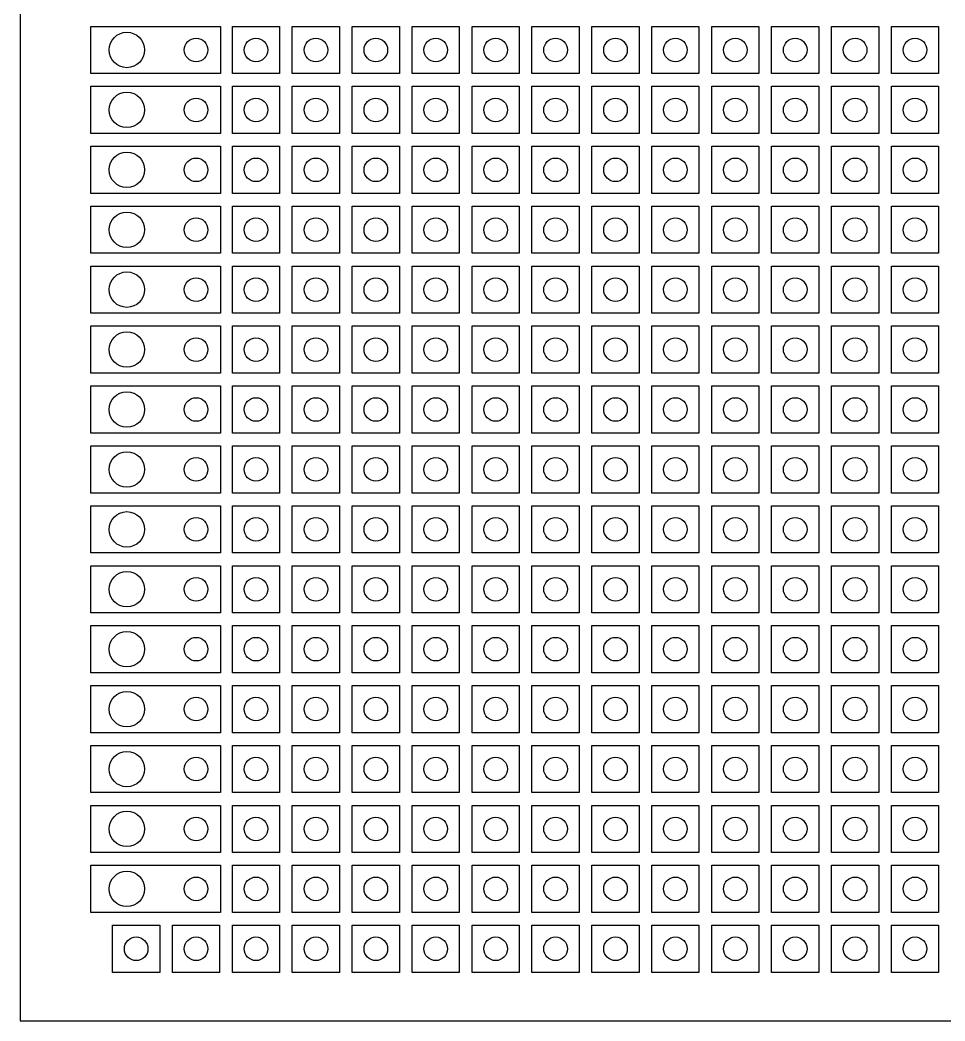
# Model space of a CAD drawing. Header units: millimetres. Extents: x 0 to 526, y 0 to 196.
# Drawn here: x 0 to 39.21, y 0 to 42.43 of the extents above; entities that cross this region are included whole.
import ezdxf

# ---------------------------------------------------------------- set-up
doc = ezdxf.new("R2010")
doc.units = ezdxf.units.MM

msp = doc.modelspace()

# ---------------------------------------------------------------- linework, layer by layer
for points in [[(0, 0), (0, 0), (160, 0), (160, 0), (160, 100), (160, 100), (0, 100), (0, 100)], [(8.5, 40.16), (8.5, 40.16), (3, 40.16), (3, 40.16), (3, 42.16), (3, 42.16), (8.5, 42.16), (8.5, 42.16)], [(11.004, 40.16), (11.004, 40.16), (9.004, 40.16), (9.004, 40.16), (9.004, 42.16), (9.004, 42.16), (11.004, 42.16), (11.004, 42.16)], [(13.544, 40.16), (13.544, 40.16), (11.544, 40.16), (11.544, 40.16), (11.544, 42.16), (11.544, 42.16), (13.544, 42.16), (13.544, 42.16)], [(16.084, 40.16), (16.084, 40.16), (14.084, 40.16), (14.084, 40.16), (14.084, 42.16), (14.084, 42.16), (16.084, 42.16), (16.084, 42.16)], [(18.624, 40.16), (18.624, 40.16), (16.624, 40.16), (16.624, 40.16), (16.624, 42.16), (16.624, 42.16), (18.624, 42.16), (18.624, 42.16)], [(21.164, 40.16), (21.164, 40.16), (19.164, 40.16), (19.164, 40.16), (19.164, 42.16), (19.164, 42.16), (21.164, 42.16), (21.164, 42.16)], [(23.704, 40.16), (23.704, 40.16), (21.704, 40.16), (21.704, 40.16), (21.704, 42.16), (21.704, 42.16), (23.704, 42.16), (23.704, 42.16)], [(26.244, 40.16), (26.244, 40.16), (24.244, 40.16), (24.244, 40.16), (24.244, 42.16), (24.244, 42.16), (26.244, 42.16), (26.244, 42.16)], [(28.784, 40.16), (28.784, 40.16), (26.784, 40.16), (26.784, 40.16), (26.784, 42.16), (26.784, 42.16), (28.784, 42.16), (28.784, 42.16)], [(31.324, 40.16), (31.324, 40.16), (29.324, 40.16), (29.324, 40.16), (29.324, 42.16), (29.324, 42.16), (31.324, 42.16), (31.324, 42.16)], [(33.864, 40.16), (33.864, 40.16), (31.864, 40.16), (31.864, 40.16), (31.864, 42.16), (31.864, 42.16), (33.864, 42.16), (33.864, 42.16)], [(36.404, 40.16), (36.404, 40.16), (34.404, 40.16), (34.404, 40.16), (34.404, 42.16), (34.404, 42.16), (36.404, 42.16), (36.404, 42.16)], [(38.944, 40.16), (38.944, 40.16), (36.944, 40.16), (36.944, 40.16), (36.944, 42.16), (36.944, 42.16), (38.944, 42.16), (38.944, 42.16)], [(8.5, 37.62), (8.5, 37.62), (3, 37.62), (3, 37.62), (3, 39.62), (3, 39.62), (8.5, 39.62), (8.5, 39.62)], [(11.004, 37.62), (11.004, 37.62), (9.004, 37.62), (9.004, 37.62), (9.004, 39.62), (9.004, 39.62), (11.004, 39.62), (11.004, 39.62)], [(13.544, 37.62), (13.544, 37.62), (11.544, 37.62), (11.544, 37.62), (11.544, 39.62), (11.544, 39.62), (13.544, 39.62), (13.544, 39.62)], [(16.084, 37.62), (16.084, 37.62), (14.084, 37.62), (14.084, 37.62), (14.084, 39.62), (14.084, 39.62), (16.084, 39.62), (16.084, 39.62)], [(18.624, 37.62), (18.624, 37.62), (16.624, 37.62), (16.624, 37.62), (16.624, 39.62), (16.624, 39.62), (18.624, 39.62), (18.624, 39.62)], [(21.164, 37.62), (21.164, 37.62), (19.164, 37.62), (19.164, 37.62), (19.164, 39.62), (19.164, 39.62), (21.164, 39.62), (21.164, 39.62)], [(23.704, 37.62), (23.704, 37.62), (21.704, 37.62), (21.704, 37.62), (21.704, 39.62), (21.704, 39.62), (23.704, 39.62), (23.704, 39.62)], [(26.244, 37.62), (26.244, 37.62), (24.244, 37.62), (24.244, 37.62), (24.244, 39.62), (24.244, 39.62), (26.244, 39.62), (26.244, 39.62)], [(28.784, 37.62), (28.784, 37.62), (26.784, 37.62), (26.784, 37.62), (26.784, 39.62), (26.784, 39.62), (28.784, 39.62), (28.784, 39.62)], [(31.324, 37.62), (31.324, 37.62), (29.324, 37.62), (29.324, 37.62), (29.324, 39.62), (29.324, 39.62), (31.324, 39.62), (31.324, 39.62)], [(33.864, 37.62), (33.864, 37.62), (31.864, 37.62), (31.864, 37.62), (31.864, 39.62), (31.864, 39.62), (33.864, 39.62), (33.864, 39.62)], [(36.404, 37.62), (36.404, 37.62), (34.404, 37.62), (34.404, 37.62), (34.404, 39.62), (34.404, 39.62), (36.404, 39.62), (36.404, 39.62)], [(38.944, 37.62), (38.944, 37.62), (36.944, 37.62), (36.944, 37.62), (36.944, 39.62), (36.944, 39.62), (38.944, 39.62), (38.944, 39.62)], [(8.5, 35.08), (8.5, 35.08), (3, 35.08), (3, 35.08), (3, 37.08), (3, 37.08), (8.5, 37.08), (8.5, 37.08)], [(11.004, 35.08), (11.004, 35.08), (9.004, 35.08), (9.004, 35.08), (9.004, 37.08), (9.004, 37.08), (11.004, 37.08), (11.004, 37.08)], [(13.544, 35.08), (13.544, 35.08), (11.544, 35.08), (11.544, 35.08), (11.544, 37.08), (11.544, 37.08), (13.544, 37.08), (13.544, 37.08)], [(16.084, 35.08), (16.084, 35.08), (14.084, 35.08), (14.084, 35.08), (14.084, 37.08), (14.084, 37.08), (16.084, 37.08), (16.084, 37.08)], [(18.624, 35.08), (18.624, 35.08), (16.624, 35.08), (16.624, 35.08), (16.624, 37.08), (16.624, 37.08), (18.624, 37.08), (18.624, 37.08)], [(21.164, 35.08), (21.164, 35.08), (19.164, 35.08), (19.164, 35.08), (19.164, 37.08), (19.164, 37.08), (21.164, 37.08), (21.164, 37.08)], [(23.704, 35.08), (23.704, 35.08), (21.704, 35.08), (21.704, 35.08), (21.704, 37.08), (21.704, 37.08), (23.704, 37.08), (23.704, 37.08)], [(26.244, 35.08), (26.244, 35.08), (24.244, 35.08), (24.244, 35.08), (24.244, 37.08), (24.244, 37.08), (26.244, 37.08), (26.244, 37.08)], [(28.784, 35.08), (28.784, 35.08), (26.784, 35.08), (26.784, 35.08), (26.784, 37.08), (26.784, 37.08), (28.784, 37.08), (28.784, 37.08)], [(31.324, 35.08), (31.324, 35.08), (29.324, 35.08), (29.324, 35.08), (29.324, 37.08), (29.324, 37.08), (31.324, 37.08), (31.324, 37.08)], [(33.864, 35.08), (33.864, 35.08), (31.864, 35.08), (31.864, 35.08), (31.864, 37.08), (31.864, 37.08), (33.864, 37.08), (33.864, 37.08)], [(36.404, 35.08), (36.404, 35.08), (34.404, 35.08), (34.404, 35.08), (34.404, 37.08), (34.404, 37.08), (36.404, 37.08), (36.404, 37.08)], [(38.944, 35.08), (38.944, 35.08), (36.944, 35.08), (36.944, 35.08), (36.944, 37.08), (36.944, 37.08), (38.944, 37.08), (38.944, 37.08)], [(8.5, 32.54), (8.5, 32.54), (3, 32.54), (3, 32.54), (3, 34.54), (3, 34.54), (8.5, 34.54), (8.5, 34.54)], [(11.004, 32.54), (11.004, 32.54), (9.004, 32.54), (9.004, 32.54), (9.004, 34.54), (9.004, 34.54), (11.004, 34.54), (11.004, 34.54)], [(13.544, 32.54), (13.544, 32.54), (11.544, 32.54), (11.544, 32.54), (11.544, 34.54), (11.544, 34.54), (13.544, 34.54), (13.544, 34.54)], [(16.084, 32.54), (16.084, 32.54), (14.084, 32.54), (14.084, 32.54), (14.084, 34.54), (14.084, 34.54), (16.084, 34.54), (16.084, 34.54)], [(18.624, 32.54), (18.624, 32.54), (16.624, 32.54), (16.624, 32.54), (16.624, 34.54), (16.624, 34.54), (18.624, 34.54), (18.624, 34.54)], [(21.164, 32.54), (21.164, 32.54), (19.164, 32.54), (19.164, 32.54), (19.164, 34.54), (19.164, 34.54), (21.164, 34.54), (21.164, 34.54)], [(23.704, 32.54), (23.704, 32.54), (21.704, 32.54), (21.704, 32.54), (21.704, 34.54), (21.704, 34.54), (23.704, 34.54), (23.704, 34.54)], [(26.244, 32.54), (26.244, 32.54), (24.244, 32.54), (24.244, 32.54), (24.244, 34.54), (24.244, 34.54), (26.244, 34.54), (26.244, 34.54)], [(28.784, 32.54), (28.784, 32.54), (26.784, 32.54), (26.784, 32.54), (26.784, 34.54), (26.784, 34.54), (28.784, 34.54), (28.784, 34.54)], [(31.324, 32.54), (31.324, 32.54), (29.324, 32.54), (29.324, 32.54), (29.324, 34.54), (29.324, 34.54), (31.324, 34.54), (31.324, 34.54)], [(33.864, 32.54), (33.864, 32.54), (31.864, 32.54), (31.864, 32.54), (31.864, 34.54), (31.864, 34.54), (33.864, 34.54), (33.864, 34.54)], [(36.404, 32.54), (36.404, 32.54), (34.404, 32.54), (34.404, 32.54), (34.404, 34.54), (34.404, 34.54), (36.404, 34.54), (36.404, 34.54)], [(38.944, 32.54), (38.944, 32.54), (36.944, 32.54), (36.944, 32.54), (36.944, 34.54), (36.944, 34.54), (38.944, 34.54), (38.944, 34.54)], [(8.5, 30), (8.5, 30), (3, 30), (3, 30), (3, 32), (3, 32), (8.5, 32), (8.5, 32)], [(11.004, 30), (11.004, 30), (9.004, 30), (9.004, 30), (9.004, 32), (9.004, 32), (11.004, 32), (11.004, 32)], [(13.544, 30), (13.544, 30), (11.544, 30), (11.544, 30), (11.544, 32), (11.544, 32), (13.544, 32), (13.544, 32)], [(16.084, 30), (16.084, 30), (14.084, 30), (14.084, 30), (14.084, 32), (14.084, 32), (16.084, 32), (16.084, 32)], [(18.624, 30), (18.624, 30), (16.624, 30), (16.624, 30), (16.624, 32), (16.624, 32), (18.624, 32), (18.624, 32)], [(21.164, 30), (21.164, 30), (19.164, 30), (19.164, 30), (19.164, 32), (19.164, 32), (21.164, 32), (21.164, 32)], [(23.704, 30), (23.704, 30), (21.704, 30), (21.704, 30), (21.704, 32), (21.704, 32), (23.704, 32), (23.704, 32)], [(26.244, 30), (26.244, 30), (24.244, 30), (24.244, 30), (24.244, 32), (24.244, 32), (26.244, 32), (26.244, 32)], [(28.784, 30), (28.784, 30), (26.784, 30), (26.784, 30), (26.784, 32), (26.784, 32), (28.784, 32), (28.784, 32)], [(31.324, 30), (31.324, 30), (29.324, 30), (29.324, 30), (29.324, 32), (29.324, 32), (31.324, 32), (31.324, 32)], [(33.864, 30), (33.864, 30), (31.864, 30), (31.864, 30), (31.864, 32), (31.864, 32), (33.864, 32), (33.864, 32)], [(36.404, 30), (36.404, 30), (34.404, 30), (34.404, 30), (34.404, 32), (34.404, 32), (36.404, 32), (36.404, 32)], [(38.944, 30), (38.944, 30), (36.944, 30), (36.944, 30), (36.944, 32), (36.944, 32), (38.944, 32), (38.944, 32)], [(8.5, 27.46), (8.5, 27.46), (3, 27.46), (3, 27.46), (3, 29.46), (3, 29.46), (8.5, 29.46), (8.5, 29.46)], [(11.004, 27.46), (11.004, 27.46), (9.004, 27.46), (9.004, 27.46), (9.004, 29.46), (9.004, 29.46), (11.004, 29.46), (11.004, 29.46)], [(13.544, 27.46), (13.544, 27.46), (11.544, 27.46), (11.544, 27.46), (11.544, 29.46), (11.544, 29.46), (13.544, 29.46), (13.544, 29.46)], [(16.084, 27.46), (16.084, 27.46), (14.084, 27.46), (14.084, 27.46), (14.084, 29.46), (14.084, 29.46), (16.084, 29.46), (16.084, 29.46)], [(18.624, 27.46), (18.624, 27.46), (16.624, 27.46), (16.624, 27.46), (16.624, 29.46), (16.624, 29.46), (18.624, 29.46), (18.624, 29.46)], [(21.164, 27.46), (21.164, 27.46), (19.164, 27.46), (19.164, 27.46), (19.164, 29.46), (19.164, 29.46), (21.164, 29.46), (21.164, 29.46)], [(23.704, 27.46), (23.704, 27.46), (21.704, 27.46), (21.704, 27.46), (21.704, 29.46), (21.704, 29.46), (23.704, 29.46), (23.704, 29.46)], [(26.244, 27.46), (26.244, 27.46), (24.244, 27.46), (24.244, 27.46), (24.244, 29.46), (24.244, 29.46), (26.244, 29.46), (26.244, 29.46)], [(28.784, 27.46), (28.784, 27.46), (26.784, 27.46), (26.784, 27.46), (26.784, 29.46), (26.784, 29.46), (28.784, 29.46), (28.784, 29.46)], [(31.324, 27.46), (31.324, 27.46), (29.324, 27.46), (29.324, 27.46), (29.324, 29.46), (29.324, 29.46), (31.324, 29.46), (31.324, 29.46)], [(33.864, 27.46), (33.864, 27.46), (31.864, 27.46), (31.864, 27.46), (31.864, 29.46), (31.864, 29.46), (33.864, 29.46), (33.864, 29.46)], [(36.404, 27.46), (36.404, 27.46), (34.404, 27.46), (34.404, 27.46), (34.404, 29.46), (34.404, 29.46), (36.404, 29.46), (36.404, 29.46)], [(38.944, 27.46), (38.944, 27.46), (36.944, 27.46), (36.944, 27.46), (36.944, 29.46), (36.944, 29.46), (38.944, 29.46), (38.944, 29.46)], [(8.5, 24.92), (8.5, 24.92), (3, 24.92), (3, 24.92), (3, 26.92), (3, 26.92), (8.5, 26.92), (8.5, 26.92)], [(11.004, 24.92), (11.004, 24.92), (9.004, 24.92), (9.004, 24.92), (9.004, 26.92), (9.004, 26.92), (11.004, 26.92), (11.004, 26.92)], [(13.544, 24.92), (13.544, 24.92), (11.544, 24.92), (11.544, 24.92), (11.544, 26.92), (11.544, 26.92), (13.544, 26.92), (13.544, 26.92)], [(16.084, 24.92), (16.084, 24.92), (14.084, 24.92), (14.084, 24.92), (14.084, 26.92), (14.084, 26.92), (16.084, 26.92), (16.084, 26.92)], [(18.624, 24.92), (18.624, 24.92), (16.624, 24.92), (16.624, 24.92), (16.624, 26.92), (16.624, 26.92), (18.624, 26.92), (18.624, 26.92)], [(21.164, 24.92), (21.164, 24.92), (19.164, 24.92), (19.164, 24.92), (19.164, 26.92), (19.164, 26.92), (21.164, 26.92), (21.164, 26.92)], [(23.704, 24.92), (23.704, 24.92), (21.704, 24.92), (21.704, 24.92), (21.704, 26.92), (21.704, 26.92), (23.704, 26.92), (23.704, 26.92)], [(26.244, 24.92), (26.244, 24.92), (24.244, 24.92), (24.244, 24.92), (24.244, 26.92), (24.244, 26.92), (26.244, 26.92), (26.244, 26.92)], [(28.784, 24.92), (28.784, 24.92), (26.784, 24.92), (26.784, 24.92), (26.784, 26.92), (26.784, 26.92), (28.784, 26.92), (28.784, 26.92)], [(31.324, 24.92), (31.324, 24.92), (29.324, 24.92), (29.324, 24.92), (29.324, 26.92), (29.324, 26.92), (31.324, 26.92), (31.324, 26.92)], [(33.864, 24.92), (33.864, 24.92), (31.864, 24.92), (31.864, 24.92), (31.864, 26.92), (31.864, 26.92), (33.864, 26.92), (33.864, 26.92)], [(36.404, 24.92), (36.404, 24.92), (34.404, 24.92), (34.404, 24.92), (34.404, 26.92), (34.404, 26.92), (36.404, 26.92), (36.404, 26.92)], [(38.944, 24.92), (38.944, 24.92), (36.944, 24.92), (36.944, 24.92), (36.944, 26.92), (36.944, 26.92), (38.944, 26.92), (38.944, 26.92)], [(8.5, 22.38), (8.5, 22.38), (3, 22.38), (3, 22.38), (3, 24.38), (3, 24.38), (8.5, 24.38), (8.5, 24.38)], [(11.004, 22.38), (11.004, 22.38), (9.004, 22.38), (9.004, 22.38), (9.004, 24.38), (9.004, 24.38), (11.004, 24.38), (11.004, 24.38)], [(13.544, 22.38), (13.544, 22.38), (11.544, 22.38), (11.544, 22.38), (11.544, 24.38), (11.544, 24.38), (13.544, 24.38), (13.544, 24.38)], [(16.084, 22.38), (16.084, 22.38), (14.084, 22.38), (14.084, 22.38), (14.084, 24.38), (14.084, 24.38), (16.084, 24.38), (16.084, 24.38)], [(18.624, 22.38), (18.624, 22.38), (16.624, 22.38), (16.624, 22.38), (16.624, 24.38), (16.624, 24.38), (18.624, 24.38), (18.624, 24.38)], [(21.164, 22.38), (21.164, 22.38), (19.164, 22.38), (19.164, 22.38), (19.164, 24.38), (19.164, 24.38), (21.164, 24.38), (21.164, 24.38)], [(23.704, 22.38), (23.704, 22.38), (21.704, 22.38), (21.704, 22.38), (21.704, 24.38), (21.704, 24.38), (23.704, 24.38), (23.704, 24.38)], [(26.244, 22.38), (26.244, 22.38), (24.244, 22.38), (24.244, 22.38), (24.244, 24.38), (24.244, 24.38), (26.244, 24.38), (26.244, 24.38)], [(28.784, 22.38), (28.784, 22.38), (26.784, 22.38), (26.784, 22.38), (26.784, 24.38), (26.784, 24.38), (28.784, 24.38), (28.784, 24.38)], [(31.324, 22.38), (31.324, 22.38), (29.324, 22.38), (29.324, 22.38), (29.324, 24.38), (29.324, 24.38), (31.324, 24.38), (31.324, 24.38)], [(33.864, 22.38), (33.864, 22.38), (31.864, 22.38), (31.864, 22.38), (31.864, 24.38), (31.864, 24.38), (33.864, 24.38), (33.864, 24.38)], [(36.404, 22.38), (36.404, 22.38), (34.404, 22.38), (34.404, 22.38), (34.404, 24.38), (34.404, 24.38), (36.404, 24.38), (36.404, 24.38)], [(38.944, 22.38), (38.944, 22.38), (36.944, 22.38), (36.944, 22.38), (36.944, 24.38), (36.944, 24.38), (38.944, 24.38), (38.944, 24.38)], [(8.5, 19.84), (8.5, 19.84), (3, 19.84), (3, 19.84), (3, 21.84), (3, 21.84), (8.5, 21.84), (8.5, 21.84)], [(11.004, 19.84), (11.004, 19.84), (9.004, 19.84), (9.004, 19.84), (9.004, 21.84), (9.004, 21.84), (11.004, 21.84), (11.004, 21.84)], [(13.544, 19.84), (13.544, 19.84), (11.544, 19.84), (11.544, 19.84), (11.544, 21.84), (11.544, 21.84), (13.544, 21.84), (13.544, 21.84)], [(16.084, 19.84), (16.084, 19.84), (14.084, 19.84), (14.084, 19.84), (14.084, 21.84), (14.084, 21.84), (16.084, 21.84), (16.084, 21.84)], [(18.624, 19.84), (18.624, 19.84), (16.624, 19.84), (16.624, 19.84), (16.624, 21.84), (16.624, 21.84), (18.624, 21.84), (18.624, 21.84)], [(21.164, 19.84), (21.164, 19.84), (19.164, 19.84), (19.164, 19.84), (19.164, 21.84), (19.164, 21.84), (21.164, 21.84), (21.164, 21.84)], [(23.704, 19.84), (23.704, 19.84), (21.704, 19.84), (21.704, 19.84), (21.704, 21.84), (21.704, 21.84), (23.704, 21.84), (23.704, 21.84)], [(26.244, 19.84), (26.244, 19.84), (24.244, 19.84), (24.244, 19.84), (24.244, 21.84), (24.244, 21.84), (26.244, 21.84), (26.244, 21.84)], [(28.784, 19.84), (28.784, 19.84), (26.784, 19.84), (26.784, 19.84), (26.784, 21.84), (26.784, 21.84), (28.784, 21.84), (28.784, 21.84)], [(31.324, 19.84), (31.324, 19.84), (29.324, 19.84), (29.324, 19.84), (29.324, 21.84), (29.324, 21.84), (31.324, 21.84), (31.324, 21.84)], [(33.864, 19.84), (33.864, 19.84), (31.864, 19.84), (31.864, 19.84), (31.864, 21.84), (31.864, 21.84), (33.864, 21.84), (33.864, 21.84)], [(36.404, 19.84), (36.404, 19.84), (34.404, 19.84), (34.404, 19.84), (34.404, 21.84), (34.404, 21.84), (36.404, 21.84), (36.404, 21.84)], [(38.944, 19.84), (38.944, 19.84), (36.944, 19.84), (36.944, 19.84), (36.944, 21.84), (36.944, 21.84), (38.944, 21.84), (38.944, 21.84)], [(8.5, 17.3), (8.5, 17.3), (3, 17.3), (3, 17.3), (3, 19.3), (3, 19.3), (8.5, 19.3), (8.5, 19.3)], [(11.004, 17.3), (11.004, 17.3), (9.004, 17.3), (9.004, 17.3), (9.004, 19.3), (9.004, 19.3), (11.004, 19.3), (11.004, 19.3)], [(13.544, 17.3), (13.544, 17.3), (11.544, 17.3), (11.544, 17.3), (11.544, 19.3), (11.544, 19.3), (13.544, 19.3), (13.544, 19.3)], [(16.084, 17.3), (16.084, 17.3), (14.084, 17.3), (14.084, 17.3), (14.084, 19.3), (14.084, 19.3), (16.084, 19.3), (16.084, 19.3)], [(18.624, 17.3), (18.624, 17.3), (16.624, 17.3), (16.624, 17.3), (16.624, 19.3), (16.624, 19.3), (18.624, 19.3), (18.624, 19.3)], [(21.164, 17.3), (21.164, 17.3), (19.164, 17.3), (19.164, 17.3), (19.164, 19.3), (19.164, 19.3), (21.164, 19.3), (21.164, 19.3)], [(23.704, 17.3), (23.704, 17.3), (21.704, 17.3), (21.704, 17.3), (21.704, 19.3), (21.704, 19.3), (23.704, 19.3), (23.704, 19.3)], [(26.244, 17.3), (26.244, 17.3), (24.244, 17.3), (24.244, 17.3), (24.244, 19.3), (24.244, 19.3), (26.244, 19.3), (26.244, 19.3)], [(28.784, 17.3), (28.784, 17.3), (26.784, 17.3), (26.784, 17.3), (26.784, 19.3), (26.784, 19.3), (28.784, 19.3), (28.784, 19.3)], [(31.324, 17.3), (31.324, 17.3), (29.324, 17.3), (29.324, 17.3), (29.324, 19.3), (29.324, 19.3), (31.324, 19.3), (31.324, 19.3)], [(33.864, 17.3), (33.864, 17.3), (31.864, 17.3), (31.864, 17.3), (31.864, 19.3), (31.864, 19.3), (33.864, 19.3), (33.864, 19.3)], [(36.404, 17.3), (36.404, 17.3), (34.404, 17.3), (34.404, 17.3), (34.404, 19.3), (34.404, 19.3), (36.404, 19.3), (36.404, 19.3)], [(38.944, 17.3), (38.944, 17.3), (36.944, 17.3), (36.944, 17.3), (36.944, 19.3), (36.944, 19.3), (38.944, 19.3), (38.944, 19.3)], [(8.5, 14.76), (8.5, 14.76), (3, 14.76), (3, 14.76), (3, 16.76), (3, 16.76), (8.5, 16.76), (8.5, 16.76)], [(11.004, 14.76), (11.004, 14.76), (9.004, 14.76), (9.004, 14.76), (9.004, 16.76), (9.004, 16.76), (11.004, 16.76), (11.004, 16.76)], [(13.544, 14.76), (13.544, 14.76), (11.544, 14.76), (11.544, 14.76), (11.544, 16.76), (11.544, 16.76), (13.544, 16.76), (13.544, 16.76)], [(16.084, 14.76), (16.084, 14.76), (14.084, 14.76), (14.084, 14.76), (14.084, 16.76), (14.084, 16.76), (16.084, 16.76), (16.084, 16.76)], [(18.624, 14.76), (18.624, 14.76), (16.624, 14.76), (16.624, 14.76), (16.624, 16.76), (16.624, 16.76), (18.624, 16.76), (18.624, 16.76)], [(21.164, 14.76), (21.164, 14.76), (19.164, 14.76), (19.164, 14.76), (19.164, 16.76), (19.164, 16.76), (21.164, 16.76), (21.164, 16.76)], [(23.704, 14.76), (23.704, 14.76), (21.704, 14.76), (21.704, 14.76), (21.704, 16.76), (21.704, 16.76), (23.704, 16.76), (23.704, 16.76)], [(26.244, 14.76), (26.244, 14.76), (24.244, 14.76), (24.244, 14.76), (24.244, 16.76), (24.244, 16.76), (26.244, 16.76), (26.244, 16.76)], [(28.784, 14.76), (28.784, 14.76), (26.784, 14.76), (26.784, 14.76), (26.784, 16.76), (26.784, 16.76), (28.784, 16.76), (28.784, 16.76)], [(31.324, 14.76), (31.324, 14.76), (29.324, 14.76), (29.324, 14.76), (29.324, 16.76), (29.324, 16.76), (31.324, 16.76), (31.324, 16.76)], [(33.864, 14.76), (33.864, 14.76), (31.864, 14.76), (31.864, 14.76), (31.864, 16.76), (31.864, 16.76), (33.864, 16.76), (33.864, 16.76)], [(36.404, 14.76), (36.404, 14.76), (34.404, 14.76), (34.404, 14.76), (34.404, 16.76), (34.404, 16.76), (36.404, 16.76), (36.404, 16.76)], [(38.944, 14.76), (38.944, 14.76), (36.944, 14.76), (36.944, 14.76), (36.944, 16.76), (36.944, 16.76), (38.944, 16.76), (38.944, 16.76)], [(8.5, 12.22), (8.5, 12.22), (3, 12.22), (3, 12.22), (3, 14.22), (3, 14.22), (8.5, 14.22), (8.5, 14.22)], [(11.004, 12.22), (11.004, 12.22), (9.004, 12.22), (9.004, 12.22), (9.004, 14.22), (9.004, 14.22), (11.004, 14.22), (11.004, 14.22)], [(13.544, 12.22), (13.544, 12.22), (11.544, 12.22), (11.544, 12.22), (11.544, 14.22), (11.544, 14.22), (13.544, 14.22), (13.544, 14.22)], [(16.084, 12.22), (16.084, 12.22), (14.084, 12.22), (14.084, 12.22), (14.084, 14.22), (14.084, 14.22), (16.084, 14.22), (16.084, 14.22)], [(18.624, 12.22), (18.624, 12.22), (16.624, 12.22), (16.624, 12.22), (16.624, 14.22), (16.624, 14.22), (18.624, 14.22), (18.624, 14.22)], [(21.164, 12.22), (21.164, 12.22), (19.164, 12.22), (19.164, 12.22), (19.164, 14.22), (19.164, 14.22), (21.164, 14.22), (21.164, 14.22)], [(23.704, 12.22), (23.704, 12.22), (21.704, 12.22), (21.704, 12.22), (21.704, 14.22), (21.704, 14.22), (23.704, 14.22), (23.704, 14.22)], [(26.244, 12.22), (26.244, 12.22), (24.244, 12.22), (24.244, 12.22), (24.244, 14.22), (24.244, 14.22), (26.244, 14.22), (26.244, 14.22)], [(28.784, 12.22), (28.784, 12.22), (26.784, 12.22), (26.784, 12.22), (26.784, 14.22), (26.784, 14.22), (28.784, 14.22), (28.784, 14.22)], [(31.324, 12.22), (31.324, 12.22), (29.324, 12.22), (29.324, 12.22), (29.324, 14.22), (29.324, 14.22), (31.324, 14.22), (31.324, 14.22)], [(33.864, 12.22), (33.864, 12.22), (31.864, 12.22), (31.864, 12.22), (31.864, 14.22), (31.864, 14.22), (33.864, 14.22), (33.864, 14.22)], [(36.404, 12.22), (36.404, 12.22), (34.404, 12.22), (34.404, 12.22), (34.404, 14.22), (34.404, 14.22), (36.404, 14.22), (36.404, 14.22)], [(38.944, 12.22), (38.944, 12.22), (36.944, 12.22), (36.944, 12.22), (36.944, 14.22), (36.944, 14.22), (38.944, 14.22), (38.944, 14.22)], [(8.5, 9.68), (8.5, 9.68), (3, 9.68), (3, 9.68), (3, 11.68), (3, 11.68), (8.5, 11.68), (8.5, 11.68)], [(11.004, 9.68), (11.004, 9.68), (9.004, 9.68), (9.004, 9.68), (9.004, 11.68), (9.004, 11.68), (11.004, 11.68), (11.004, 11.68)], [(13.544, 9.68), (13.544, 9.68), (11.544, 9.68), (11.544, 9.68), (11.544, 11.68), (11.544, 11.68), (13.544, 11.68), (13.544, 11.68)], [(16.084, 9.68), (16.084, 9.68), (14.084, 9.68), (14.084, 9.68), (14.084, 11.68), (14.084, 11.68), (16.084, 11.68), (16.084, 11.68)], [(18.624, 9.68), (18.624, 9.68), (16.624, 9.68), (16.624, 9.68), (16.624, 11.68), (16.624, 11.68), (18.624, 11.68), (18.624, 11.68)], [(21.164, 9.68), (21.164, 9.68), (19.164, 9.68), (19.164, 9.68), (19.164, 11.68), (19.164, 11.68), (21.164, 11.68), (21.164, 11.68)], [(23.704, 9.68), (23.704, 9.68), (21.704, 9.68), (21.704, 9.68), (21.704, 11.68), (21.704, 11.68), (23.704, 11.68), (23.704, 11.68)], [(26.244, 9.68), (26.244, 9.68), (24.244, 9.68), (24.244, 9.68), (24.244, 11.68), (24.244, 11.68), (26.244, 11.68), (26.244, 11.68)], [(28.784, 9.68), (28.784, 9.68), (26.784, 9.68), (26.784, 9.68), (26.784, 11.68), (26.784, 11.68), (28.784, 11.68), (28.784, 11.68)], [(31.324, 9.68), (31.324, 9.68), (29.324, 9.68), (29.324, 9.68), (29.324, 11.68), (29.324, 11.68), (31.324, 11.68), (31.324, 11.68)], [(33.864, 9.68), (33.864, 9.68), (31.864, 9.68), (31.864, 9.68), (31.864, 11.68), (31.864, 11.68), (33.864, 11.68), (33.864, 11.68)], [(36.404, 9.68), (36.404, 9.68), (34.404, 9.68), (34.404, 9.68), (34.404, 11.68), (34.404, 11.68), (36.404, 11.68), (36.404, 11.68)], [(38.944, 9.68), (38.944, 9.68), (36.944, 9.68), (36.944, 9.68), (36.944, 11.68), (36.944, 11.68), (38.944, 11.68), (38.944, 11.68)], [(8.5, 7.14), (8.5, 7.14), (3, 7.14), (3, 7.14), (3, 9.14), (3, 9.14), (8.5, 9.14), (8.5, 9.14)], [(11.004, 7.14), (11.004, 7.14), (9.004, 7.14), (9.004, 7.14), (9.004, 9.14), (9.004, 9.14), (11.004, 9.14), (11.004, 9.14)], [(13.544, 7.14), (13.544, 7.14), (11.544, 7.14), (11.544, 7.14), (11.544, 9.14), (11.544, 9.14), (13.544, 9.14), (13.544, 9.14)], [(16.084, 7.14), (16.084, 7.14), (14.084, 7.14), (14.084, 7.14), (14.084, 9.14), (14.084, 9.14), (16.084, 9.14), (16.084, 9.14)], [(18.624, 7.14), (18.624, 7.14), (16.624, 7.14), (16.624, 7.14), (16.624, 9.14), (16.624, 9.14), (18.624, 9.14), (18.624, 9.14)], [(21.164, 7.14), (21.164, 7.14), (19.164, 7.14), (19.164, 7.14), (19.164, 9.14), (19.164, 9.14), (21.164, 9.14), (21.164, 9.14)], [(23.704, 7.14), (23.704, 7.14), (21.704, 7.14), (21.704, 7.14), (21.704, 9.14), (21.704, 9.14), (23.704, 9.14), (23.704, 9.14)], [(26.244, 7.14), (26.244, 7.14), (24.244, 7.14), (24.244, 7.14), (24.244, 9.14), (24.244, 9.14), (26.244, 9.14), (26.244, 9.14)], [(28.784, 7.14), (28.784, 7.14), (26.784, 7.14), (26.784, 7.14), (26.784, 9.14), (26.784, 9.14), (28.784, 9.14), (28.784, 9.14)], [(31.324, 7.14), (31.324, 7.14), (29.324, 7.14), (29.324, 7.14), (29.324, 9.14), (29.324, 9.14), (31.324, 9.14), (31.324, 9.14)], [(33.864, 7.14), (33.864, 7.14), (31.864, 7.14), (31.864, 7.14), (31.864, 9.14), (31.864, 9.14), (33.864, 9.14), (33.864, 9.14)], [(36.404, 7.14), (36.404, 7.14), (34.404, 7.14), (34.404, 7.14), (34.404, 9.14), (34.404, 9.14), (36.404, 9.14), (36.404, 9.14)], [(38.944, 7.14), (38.944, 7.14), (36.944, 7.14), (36.944, 7.14), (36.944, 9.14), (36.944, 9.14), (38.944, 9.14), (38.944, 9.14)], [(8.5, 4.6), (8.5, 4.6), (3, 4.6), (3, 4.6), (3, 6.6), (3, 6.6), (8.5, 6.6), (8.5, 6.6)], [(11.004, 4.6), (11.004, 4.6), (9.004, 4.6), (9.004, 4.6), (9.004, 6.6), (9.004, 6.6), (11.004, 6.6), (11.004, 6.6)], [(13.544, 4.6), (13.544, 4.6), (11.544, 4.6), (11.544, 4.6), (11.544, 6.6), (11.544, 6.6), (13.544, 6.6), (13.544, 6.6)], [(16.084, 4.6), (16.084, 4.6), (14.084, 4.6), (14.084, 4.6), (14.084, 6.6), (14.084, 6.6), (16.084, 6.6), (16.084, 6.6)], [(18.624, 4.6), (18.624, 4.6), (16.624, 4.6), (16.624, 4.6), (16.624, 6.6), (16.624, 6.6), (18.624, 6.6), (18.624, 6.6)], [(21.164, 4.6), (21.164, 4.6), (19.164, 4.6), (19.164, 4.6), (19.164, 6.6), (19.164, 6.6), (21.164, 6.6), (21.164, 6.6)], [(23.704, 4.6), (23.704, 4.6), (21.704, 4.6), (21.704, 4.6), (21.704, 6.6), (21.704, 6.6), (23.704, 6.6), (23.704, 6.6)], [(26.244, 4.6), (26.244, 4.6), (24.244, 4.6), (24.244, 4.6), (24.244, 6.6), (24.244, 6.6), (26.244, 6.6), (26.244, 6.6)], [(28.784, 4.6), (28.784, 4.6), (26.784, 4.6), (26.784, 4.6), (26.784, 6.6), (26.784, 6.6), (28.784, 6.6), (28.784, 6.6)], [(31.324, 4.6), (31.324, 4.6), (29.324, 4.6), (29.324, 4.6), (29.324, 6.6), (29.324, 6.6), (31.324, 6.6), (31.324, 6.6)], [(33.864, 4.6), (33.864, 4.6), (31.864, 4.6), (31.864, 4.6), (31.864, 6.6), (31.864, 6.6), (33.864, 6.6), (33.864, 6.6)], [(36.404, 4.6), (36.404, 4.6), (34.404, 4.6), (34.404, 4.6), (34.404, 6.6), (34.404, 6.6), (36.404, 6.6), (36.404, 6.6)], [(38.944, 4.6), (38.944, 4.6), (36.944, 4.6), (36.944, 4.6), (36.944, 6.6), (36.944, 6.6), (38.944, 6.6), (38.944, 6.6)], [(5.924, 2.06), (5.924, 2.06), (3.924, 2.06), (3.924, 2.06), (3.924, 4.06), (3.924, 4.06), (5.924, 4.06), (5.924, 4.06)], [(8.464, 2.06), (8.464, 2.06), (6.464, 2.06), (6.464, 2.06), (6.464, 4.06), (6.464, 4.06), (8.464, 4.06), (8.464, 4.06)], [(11.004, 2.06), (11.004, 2.06), (9.004, 2.06), (9.004, 2.06), (9.004, 4.06), (9.004, 4.06), (11.004, 4.06), (11.004, 4.06)], [(13.544, 2.06), (13.544, 2.06), (11.544, 2.06), (11.544, 2.06), (11.544, 4.06), (11.544, 4.06), (13.544, 4.06), (13.544, 4.06)], [(16.084, 2.06), (16.084, 2.06), (14.084, 2.06), (14.084, 2.06), (14.084, 4.06), (14.084, 4.06), (16.084, 4.06), (16.084, 4.06)], [(18.624, 2.06), (18.624, 2.06), (16.624, 2.06), (16.624, 2.06), (16.624, 4.06), (16.624, 4.06), (18.624, 4.06), (18.624, 4.06)], [(21.164, 2.06), (21.164, 2.06), (19.164, 2.06), (19.164, 2.06), (19.164, 4.06), (19.164, 4.06), (21.164, 4.06), (21.164, 4.06)], [(23.704, 2.06), (23.704, 2.06), (21.704, 2.06), (21.704, 2.06), (21.704, 4.06), (21.704, 4.06), (23.704, 4.06), (23.704, 4.06)], [(26.244, 2.06), (26.244, 2.06), (24.244, 2.06), (24.244, 2.06), (24.244, 4.06), (24.244, 4.06), (26.244, 4.06), (26.244, 4.06)], [(28.784, 2.06), (28.784, 2.06), (26.784, 2.06), (26.784, 2.06), (26.784, 4.06), (26.784, 4.06), (28.784, 4.06), (28.784, 4.06)], [(31.324, 2.06), (31.324, 2.06), (29.324, 2.06), (29.324, 2.06), (29.324, 4.06), (29.324, 4.06), (31.324, 4.06), (31.324, 4.06)], [(33.864, 2.06), (33.864, 2.06), (31.864, 2.06), (31.864, 2.06), (31.864, 4.06), (31.864, 4.06), (33.864, 4.06), (33.864, 4.06)], [(36.404, 2.06), (36.404, 2.06), (34.404, 2.06), (34.404, 2.06), (34.404, 4.06), (34.404, 4.06), (36.404, 4.06), (36.404, 4.06)], [(38.944, 2.06), (38.944, 2.06), (36.944, 2.06), (36.944, 2.06), (36.944, 4.06), (36.944, 4.06), (38.944, 4.06), (38.944, 4.06)]]:
    msp.add_lwpolyline(points, close=True)
for centre, radius in [((4.529, 41.16), 0.75), ((7.464, 41.16), 0.5), ((10.004, 41.16), 0.5), ((12.544, 41.16), 0.5), ((15.084, 41.16), 0.5), ((17.624, 41.16), 0.5), ((20.164, 41.16), 0.5), ((22.704, 41.16), 0.5), ((25.244, 41.16), 0.5), ((27.784, 41.16), 0.5), ((30.324, 41.16), 0.5), ((32.864, 41.16), 0.5), ((35.404, 41.16), 0.5), ((37.944, 41.16), 0.5), ((4.529, 38.62), 0.75), ((7.464, 38.62), 0.5), ((10.004, 38.62), 0.5), ((12.544, 38.62), 0.5), ((15.084, 38.62), 0.5), ((17.624, 38.62), 0.5), ((20.164, 38.62), 0.5), ((22.704, 38.62), 0.5), ((25.244, 38.62), 0.5), ((27.784, 38.62), 0.5), ((30.324, 38.62), 0.5), ((32.864, 38.62), 0.5), ((35.404, 38.62), 0.5), ((37.944, 38.62), 0.5), ((4.529, 36.08), 0.75), ((7.464, 36.08), 0.5), ((10.004, 36.08), 0.5), ((12.544, 36.08), 0.5), ((15.084, 36.08), 0.5), ((17.624, 36.08), 0.5), ((20.164, 36.08), 0.5), ((22.704, 36.08), 0.5), ((25.244, 36.08), 0.5), ((27.784, 36.08), 0.5), ((30.324, 36.08), 0.5), ((32.864, 36.08), 0.5), ((35.404, 36.08), 0.5), ((37.944, 36.08), 0.5), ((4.529, 33.54), 0.75), ((7.464, 33.54), 0.5), ((10.004, 33.54), 0.5), ((12.544, 33.54), 0.5), ((15.084, 33.54), 0.5), ((17.624, 33.54), 0.5), ((20.164, 33.54), 0.5), ((22.704, 33.54), 0.5), ((25.244, 33.54), 0.5), ((27.784, 33.54), 0.5), ((30.324, 33.54), 0.5), ((32.864, 33.54), 0.5), ((35.404, 33.54), 0.5), ((37.944, 33.54), 0.5), ((4.529, 31), 0.75), ((7.464, 31), 0.5), ((10.004, 31), 0.5), ((12.544, 31), 0.5), ((15.084, 31), 0.5), ((17.624, 31), 0.5), ((20.164, 31), 0.5), ((22.704, 31), 0.5), ((25.244, 31), 0.5), ((27.784, 31), 0.5), ((30.324, 31), 0.5), ((32.864, 31), 0.5), ((35.404, 31), 0.5), ((37.944, 31), 0.5), ((4.529, 28.46), 0.75), ((7.464, 28.46), 0.5), ((10.004, 28.46), 0.5), ((12.544, 28.46), 0.5), ((15.084, 28.46), 0.5), ((17.624, 28.46), 0.5), ((20.164, 28.46), 0.5), ((22.704, 28.46), 0.5), ((25.244, 28.46), 0.5), ((27.784, 28.46), 0.5), ((30.324, 28.46), 0.5), ((32.864, 28.46), 0.5), ((35.404, 28.46), 0.5), ((37.944, 28.46), 0.5), ((4.529, 25.92), 0.75), ((7.464, 25.92), 0.5), ((10.004, 25.92), 0.5), ((12.544, 25.92), 0.5), ((15.084, 25.92), 0.5), ((17.624, 25.92), 0.5), ((20.164, 25.92), 0.5), ((22.704, 25.92), 0.5), ((25.244, 25.92), 0.5), ((27.784, 25.92), 0.5), ((30.324, 25.92), 0.5), ((32.864, 25.92), 0.5), ((35.404, 25.92), 0.5), ((37.944, 25.92), 0.5), ((4.529, 23.38), 0.75), ((7.464, 23.38), 0.5), ((10.004, 23.38), 0.5), ((12.544, 23.38), 0.5), ((15.084, 23.38), 0.5), ((17.624, 23.38), 0.5), ((20.164, 23.38), 0.5), ((22.704, 23.38), 0.5), ((25.244, 23.38), 0.5), ((27.784, 23.38), 0.5), ((30.324, 23.38), 0.5), ((32.864, 23.38), 0.5), ((35.404, 23.38), 0.5), ((37.944, 23.38), 0.5), ((4.529, 20.84), 0.75), ((7.464, 20.84), 0.5), ((10.004, 20.84), 0.5), ((12.544, 20.84), 0.5), ((15.084, 20.84), 0.5), ((17.624, 20.84), 0.5), ((20.164, 20.84), 0.5), ((22.704, 20.84), 0.5), ((25.244, 20.84), 0.5), ((27.784, 20.84), 0.5), ((30.324, 20.84), 0.5), ((32.864, 20.84), 0.5), ((35.404, 20.84), 0.5), ((37.944, 20.84), 0.5), ((4.529, 18.3), 0.75), ((7.464, 18.3), 0.5), ((10.004, 18.3), 0.5), ((12.544, 18.3), 0.5), ((15.084, 18.3), 0.5), ((17.624, 18.3), 0.5), ((20.164, 18.3), 0.5), ((22.704, 18.3), 0.5), ((25.244, 18.3), 0.5), ((27.784, 18.3), 0.5), ((30.324, 18.3), 0.5), ((32.864, 18.3), 0.5), ((35.404, 18.3), 0.5), ((37.944, 18.3), 0.5), ((4.529, 15.76), 0.75), ((7.464, 15.76), 0.5), ((10.004, 15.76), 0.5), ((12.544, 15.76), 0.5), ((15.084, 15.76), 0.5), ((17.624, 15.76), 0.5), ((20.164, 15.76), 0.5), ((22.704, 15.76), 0.5), ((25.244, 15.76), 0.5), ((27.784, 15.76), 0.5), ((30.324, 15.76), 0.5), ((32.864, 15.76), 0.5), ((35.404, 15.76), 0.5), ((37.944, 15.76), 0.5), ((4.529, 13.22), 0.75), ((7.464, 13.22), 0.5), ((10.004, 13.22), 0.5), ((12.544, 13.22), 0.5), ((15.084, 13.22), 0.5), ((17.624, 13.22), 0.5), ((20.164, 13.22), 0.5), ((22.704, 13.22), 0.5), ((25.244, 13.22), 0.5), ((27.784, 13.22), 0.5), ((30.324, 13.22), 0.5), ((32.864, 13.22), 0.5), ((35.404, 13.22), 0.5), ((37.944, 13.22), 0.5), ((4.529, 10.68), 0.75), ((7.464, 10.68), 0.5), ((10.004, 10.68), 0.5), ((12.544, 10.68), 0.5), ((15.084, 10.68), 0.5), ((17.624, 10.68), 0.5), ((20.164, 10.68), 0.5), ((22.704, 10.68), 0.5), ((25.244, 10.68), 0.5), ((27.784, 10.68), 0.5), ((30.324, 10.68), 0.5), ((32.864, 10.68), 0.5), ((35.404, 10.68), 0.5), ((37.944, 10.68), 0.5), ((4.529, 8.14), 0.75), ((7.464, 8.14), 0.5), ((10.004, 8.14), 0.5), ((12.544, 8.14), 0.5), ((15.084, 8.14), 0.5), ((17.624, 8.14), 0.5), ((20.164, 8.14), 0.5), ((22.704, 8.14), 0.5), ((25.244, 8.14), 0.5), ((27.784, 8.14), 0.5), ((30.324, 8.14), 0.5), ((32.864, 8.14), 0.5), ((35.404, 8.14), 0.5), ((37.944, 8.14), 0.5), ((4.529, 5.6), 0.75), ((7.464, 5.6), 0.5), ((10.004, 5.6), 0.5), ((12.544, 5.6), 0.5), ((15.084, 5.6), 0.5), ((17.624, 5.6), 0.5), ((20.164, 5.6), 0.5), ((22.704, 5.6), 0.5), ((25.244, 5.6), 0.5), ((27.784, 5.6), 0.5), ((30.324, 5.6), 0.5), ((32.864, 5.6), 0.5), ((35.404, 5.6), 0.5), ((37.944, 5.6), 0.5), ((4.924, 3.06), 0.5), ((7.464, 3.06), 0.5), ((10.004, 3.06), 0.5), ((12.544, 3.06), 0.5), ((15.084, 3.06), 0.5), ((17.624, 3.06), 0.5), ((20.164, 3.06), 0.5), ((22.704, 3.06), 0.5), ((25.244, 3.06), 0.5), ((27.784, 3.06), 0.5), ((30.324, 3.06), 0.5), ((32.864, 3.06), 0.5), ((35.404, 3.06), 0.5), ((37.944, 3.06), 0.5)]:
    msp.add_circle(centre, radius)

doc.saveas('drawing.dxf')
